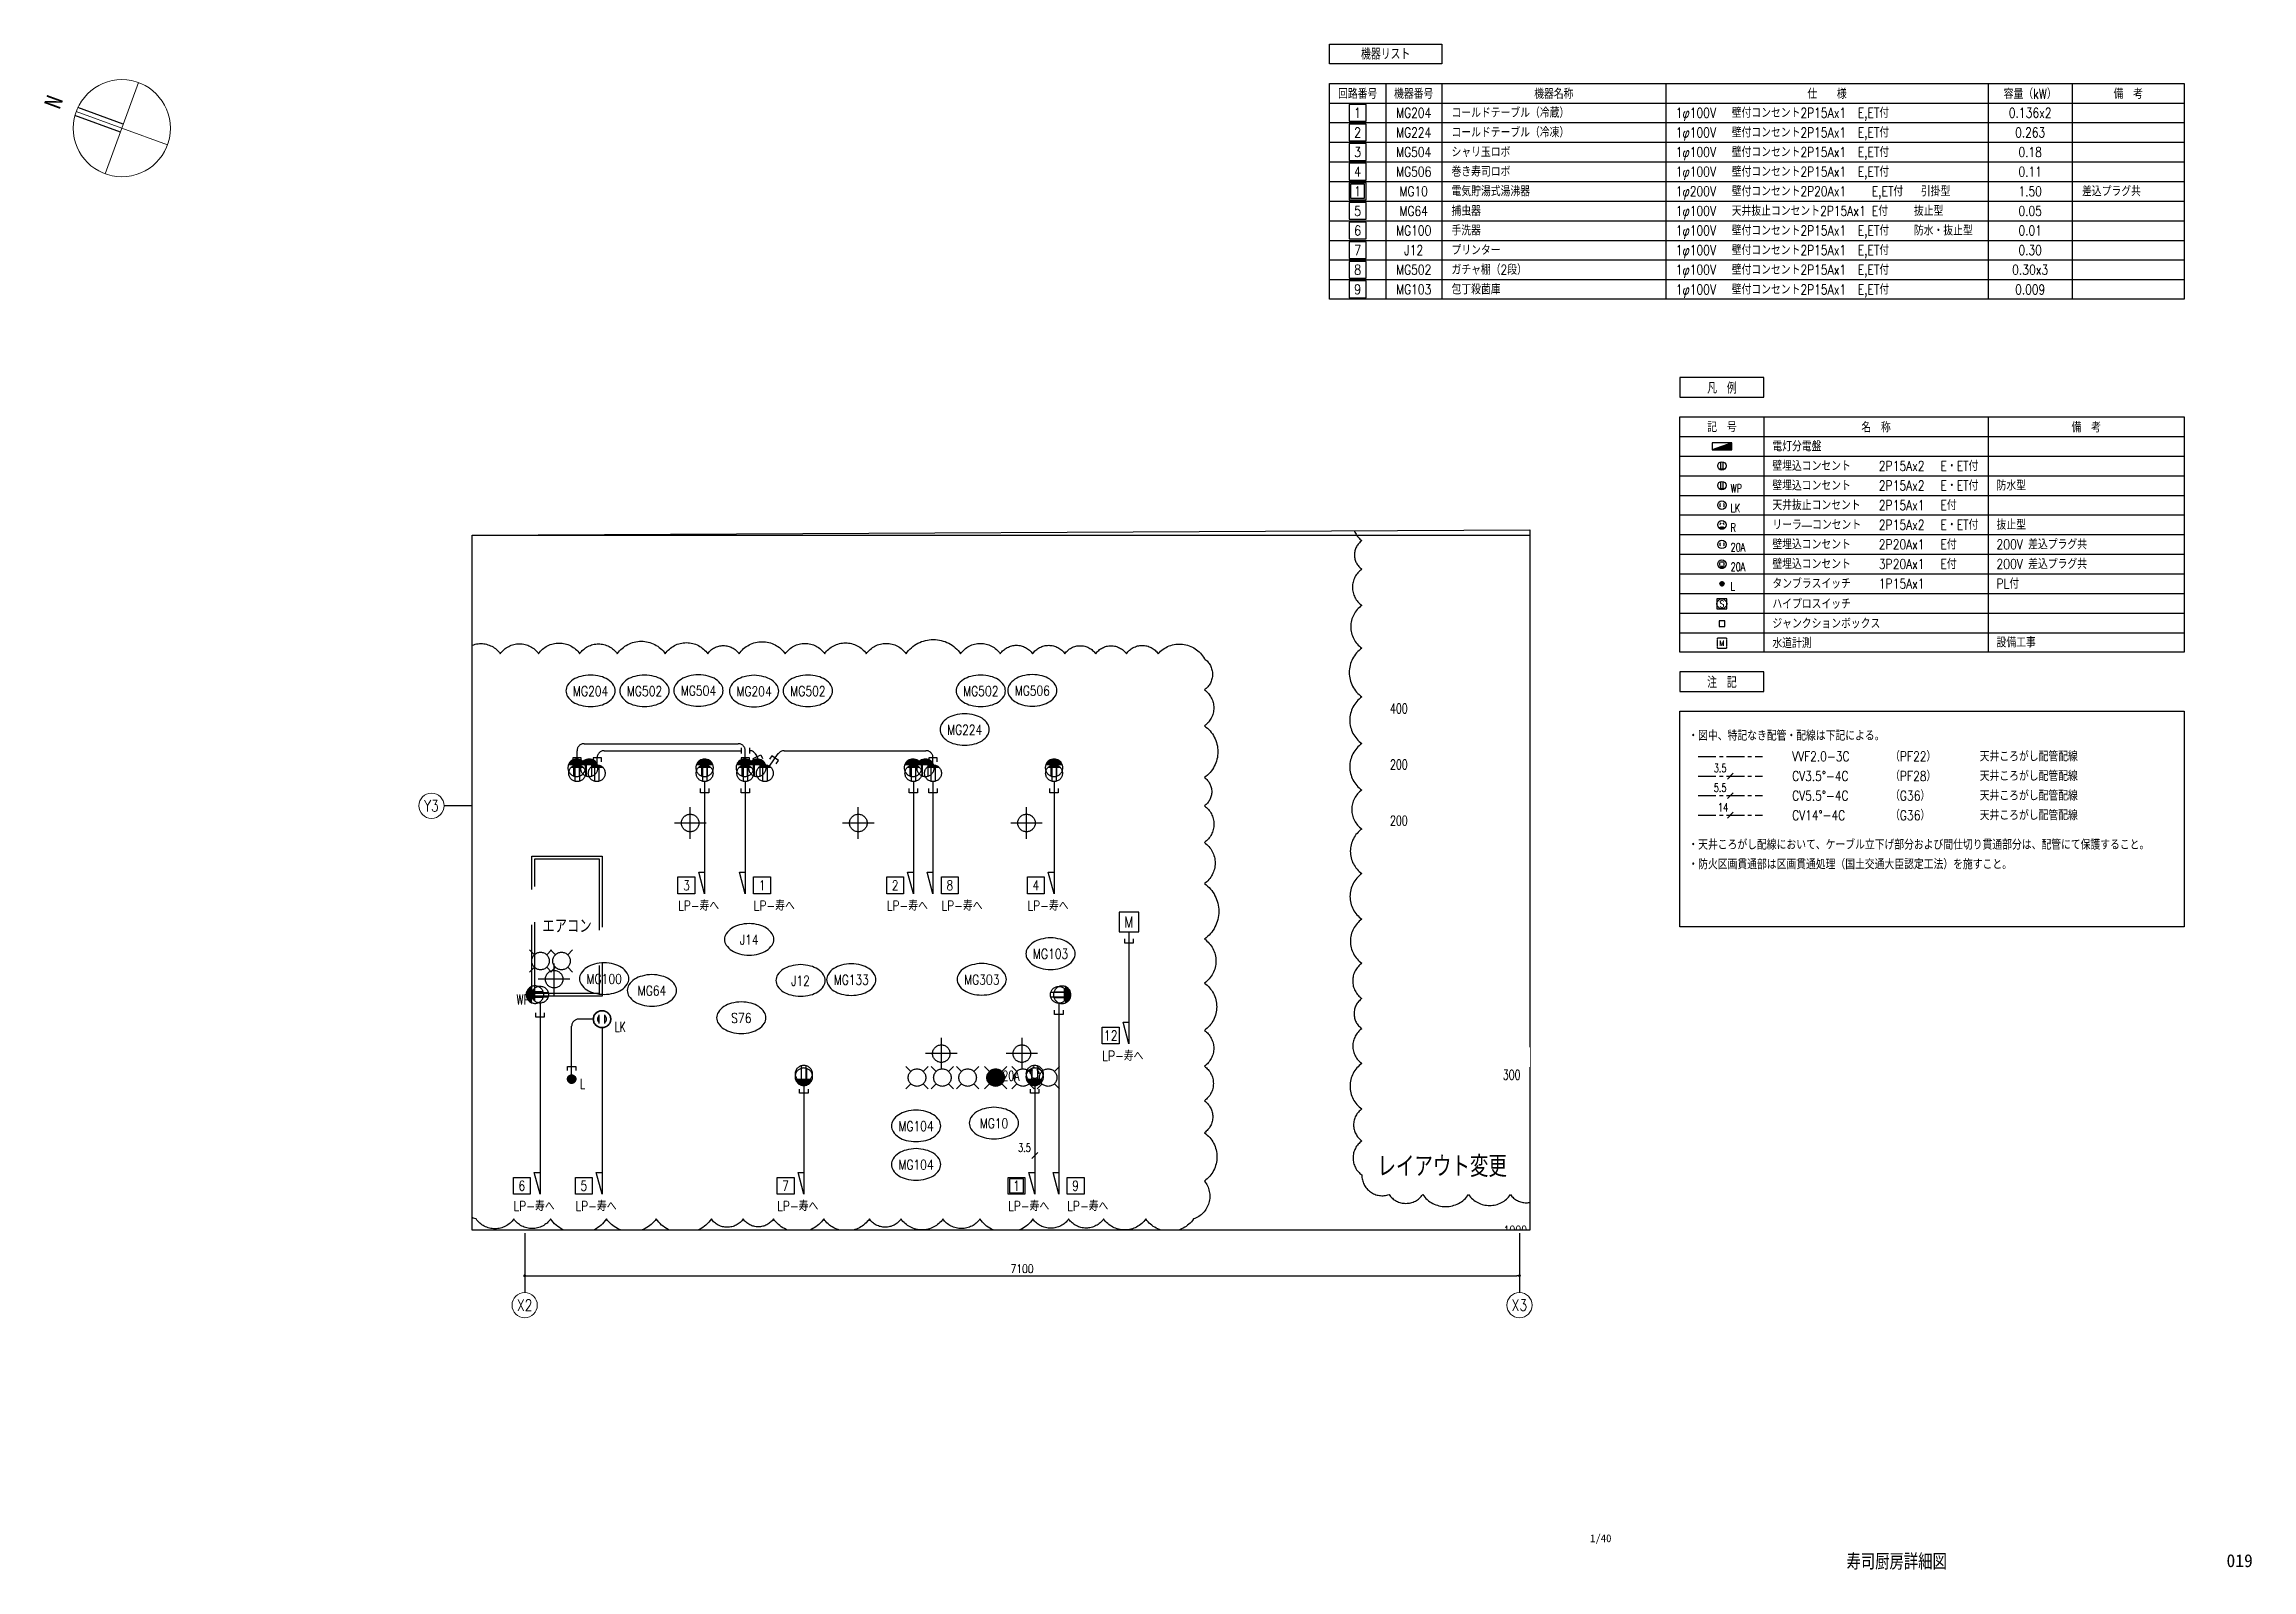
# Paper-space layout '寿司' of a CAD drawing. Header units: millimetres. Extents: x 37 to 825, y 15 to 559.
# The model-space entities are those that its viewports show. They can reach past a viewport. Long polylines and large blocks are cut down to what shows.
import ezdxf
from ezdxf.enums import TextEntityAlignment as Align

# ---------------------------------------------------------------- set-up
doc = ezdxf.new("R2010")
doc.units = ezdxf.units.MM
doc.header["$LTSCALE"] = 0.2
doc.set_wipeout_variables(frame=1)
doc.linetypes.add('CENTER', pattern=[50.8, 31.75, -6.35, 6.35, -6.35])
doc.linetypes.add('HIDDEN', pattern=[9.525, 6.35, -3.175])
doc.layers.get('Defpoints').update_dxf_attribs({"color": 5})
for name, color, linetype in [('1_シンボル', 2, 'Continuous'), ('1_シンボル_寿', 2, 'Continuous'), ('1_乗数', 3, 'Continuous'), ('1_回路番号', 4, 'Continuous'), ('1_回路番号_寿', 4, 'Continuous'), ('1_強調文字', 4, 'Continuous'), ('1_文字', 3, 'Continuous'), ('1_文字_寿', 3, 'Continuous'), ('1_機器番号_寿', 3, 'Continuous'), ('1_表', 7, 'Continuous'), ('1_配線_1_寿', 1, 'Continuous'), ('1_配線_4', 1, 'CENTER'), ('1_配線_4_寿', 1, 'CENTER'), ('A_什器', 9, 'HIDDEN'), ('A_寸法', 7, 'Continuous'), ('A_方位', 8, 'Continuous'), ('枠内記述', 3, 'Continuous')]:
    doc.layers.add(name, color=color, linetype=linetype)
doc.layers.add('1_容量', color=7, linetype='Continuous', plot=False)
doc.layers.add('1_追加変更', color=10, linetype='Continuous', plot=False)
doc.styles.add('dcStyle0', font='txt.shx', dxfattribs={"width": 0.8, "bigfont": 'bigfont'})
doc.styles.add('Dim', font='simplex.shx', dxfattribs={"width": 0.8, "bigfont": 'extfont2.shx'})
doc.styles.get("Standard").update_dxf_attribs({"font": 'simplex.shx', "width": 0.8, "bigfont": 'extfont2.shx'})
doc.styles.add('STYLE1', font='MS Gothic.ttf')
doc.styles.add('ゴシック', font='MS Gothic.ttf', dxfattribs={"height": 4})
doc.dimstyles.new('1-1(20)', dxfattribs={"dimtxt": 3, "dimasz": 1, "dimexe": 1, "dimexo": 1, "dimgap": 1, "dimtad": 1, "dimdec": 1, "dimlfac": 20, "dimrnd": 0.5, "dimdsep": 46, "dimtxsty": 'Dim', "dimblk": 'DOT', "dimcen": 2.5, "dimclrd": 256, "dimclre": 256, "dimclrt": 256, "dimadec": 0, "dimazin": 0, "dimtfac": 1, "dimtdec": 1, "dimtix": 1, "dimtmove": 2, "dimatfit": 3, "dimldrblk": 'OPEN30', "dimfxl": 1, "dimlwd": -1, "dimlwe": -1, "dimarcsym": 1})
pattern_1 = [(0, (-51500, -9750), (0, 3.175), [])]

# ---------------------------------------------------------------- blocks, each defined once
blk = doc.blocks.new('_Dot')
at = {"color": 0, "linetype": 'ByBlock', "lineweight": -2}
blk.add_line((-0.5, 0), (-1, 0), dxfattribs=at)
at = {"color": 0, "linetype": 'ByBlock', "const_width": 0.5}
blk.add_lwpolyline([(-0.25, 0, 1), (0.25, 0, 1)], format="xyb", close=True, dxfattribs=at)
blk = doc.blocks.new('_Open30')
at = {"color": 0, "linetype": 'ByBlock', "lineweight": -2}
for p, q in [((-1, 0.27), (0, 0)), ((0, 0), (-1, -0.27)), ((0, 0), (-1, 0))]:
    blk.add_line(p, q, dxfattribs=at)
blk = doc.blocks.new('C-ｼﾞｬﾝｸｼｮﾝﾎﾞｯｸｽ')
at = {"color": 0, "linetype": 'ByBlock'}
blk.add_lwpolyline([(-100, -100), (100, -100), (100, 100), (-100, 100)], close=True, dxfattribs=at)
blk = doc.blocks.new('O-ｺﾝｾﾝﾄW')
at = {"linetype": 'ByBlock'}
blk.add_hatch(color=0, dxfattribs=at).paths.add_polyline_path([(112, 50), (-112, 50, 0.447214)])
at = {"color": 0, "linetype": 'ByBlock'}
for p, q in [((-112, 50), (112, 50)), ((-40, 50), (-40, 295)), ((40, 50), (40, 295))]:
    blk.add_line(p, q, dxfattribs=at)
blk.add_circle((0, 150), 150, dxfattribs=at)
blk = doc.blocks.new('L-電灯分電盤')
at = {"linetype": 'ByBlock'}
h = blk.add_hatch(dxfattribs=at)
h.set_pattern_fill('LINE', color=0, style=0)
h.set_pattern_definition([(0, (-9550, -23375), (0, 3.175), [])])
h.paths.add_polyline_path([(350, 250), (-350, 0), (350, 0)])
at = {"color": 0, "linetype": 'ByBlock'}
for p, q in [((350, 250), (-350, 0)), ((350, 250), (-350, 250)), ((-350, 250), (-350, 0)), ((-350, 0), (350, 0)), ((350, 0), (350, 250))]:
    blk.add_line(p, q, dxfattribs=at)
blk = doc.blocks.new('O-ｺﾝｾﾝﾄ抜け止め')
at = {"color": 0, "linetype": 'ByBlock'}
blk.add_circle((0, 0), 150, dxfattribs=at)
for start, end in [(135, 225), (315, 45)]:
    blk.add_arc((0, 0), 80, start, end, dxfattribs=at)
blk = doc.blocks.new('L-SW')
at = {"linetype": 'ByBlock'}
h = blk.add_hatch(dxfattribs=at)
h.set_pattern_fill('LINE', color=0, style=0)
h.set_pattern_definition([(0, (-30500, -9025), (0, 3.175), [])])
edge = h.paths.add_edge_path()
edge.add_arc((0, 75), 75, 0, 360)
at = {"color": 0, "linetype": 'ByBlock'}
blk.add_circle((0, 75), 75, dxfattribs=at)
blk = doc.blocks.new('3P20A_E')
at = {"linetype": 'ByBlock'}
h = blk.add_hatch(dxfattribs=at)
h.set_pattern_fill('LINE', color=0, style=0)
h.set_pattern_definition(pattern_1)
h.paths.add_polyline_path([(112, 50), (-112, 50, 0.447214)])
at = {"color": 0, "linetype": 'ByBlock'}
for p, q in [((-112, 50), (112, 50)), ((-80, 100), (-80, 200)), ((-50, 230), (50, 230)), ((-50, 70), (50, 70)), ((80, 100), (80, 200))]:
    blk.add_line(p, q, dxfattribs=at)
blk.add_circle((0, 150), 150, dxfattribs=at)
blk = doc.blocks.new('O-ｺﾝｾﾝﾄ引掛け3PE付')
at = {"linetype": 'ByBlock'}
h = blk.add_hatch(dxfattribs=at)
h.set_pattern_fill('LINE', color=0, style=0)
h.set_pattern_definition(pattern_1)
h.paths.add_polyline_path([(112, 50), (-112, 50, 0.447214)])
at = {"color": 0, "linetype": 'ByBlock'}
blk.add_line((-112, 50), (112, 50), dxfattribs=at)
blk.add_circle((0, 150), 150, dxfattribs=at)
for start, end in [(120, 180), (225, 315), (0, 60)]:
    blk.add_arc((0, 150), 80, start, end, dxfattribs=at)
blk = doc.blocks.new('ハイプロスイッチ')
at = {"color": 0, "linetype": 'ByBlock'}
blk.add_lwpolyline([(-179, -172), (171, -172), (171, 178), (-179, 178)], close=True, dxfattribs=at)
blk.add_circle((-4, 3), 175, dxfattribs=at)
at = {"color": 0, "linetype": 'ByBlock', "width": 0.8}
blk.add_text('S', height=250, dxfattribs=at).set_placement((0, 0), align=Align.MIDDLE)
blk = doc.blocks.new('C-条数1')
at = {"color": 0, "linetype": 'ByBlock'}
blk.add_line((-106, -106), (106, 106), dxfattribs=at)
blk = doc.blocks.new('水道計測')
at = {"color": 0, "linetype": 'HIDDEN'}
blk.add_lwpolyline([(-175, -175), (175, -175), (175, 175), (-175, 175)], close=True, dxfattribs=at)
at = {"color": 0, "width": 0.8}
blk.add_text('M', height=200, dxfattribs=at).set_placement((0, 0), align=Align.MIDDLE)
blk = doc.blocks.new('INS-GJUIF')
at = {"color": 0}
blk.add_lwpolyline([(164, -40, 0.144506), (176, 0, 0.144506), (164, 40, 0.107176), (124, 80, 0.077741), (70, 103, 0.064924), (0, 113, 0.064924), (-70, 103, 0.077741), (-124, 80, 0.107176), (-164, 40, 0.144506), (-176, 0, 0.144506), (-164, -40, 0.107176), (-124, -80, 0.077741), (-70, -103, 0.064924), (0, -112, 0.064924), (70, -103, 0.077741), (124, -80, 0.107176), (164, -40)], format="xyb", dxfattribs=at)
blk = doc.blocks.new('INS-GGWP8')
at = {"color": 0}
for p, q in [((-44, 44), (-80, 80)), ((-62, 4), (4, -62)), ((-61, 12), (12, -61)), ((-60, 19), (19, -60)), ((-57, 25), (25, -57)), ((-54, 31), (31, -54)), ((-51, 36), (36, -51)), ((-47, 41), (41, -47)), ((-43, 46), (46, -43)), ((-38, 50), (50, -38)), ((-33, 53), (53, -33)), ((-27, 56), (56, -27)), ((-20, 59), (59, -20)), ((-14, 61), (61, -14)), ((-6, 62), (62, -6)), ((3, 62), (62, 3)), ((13, 61), (61, 13)), ((26, 57), (57, 26)), ((80, 80), (44, 44)), ((-44, -44), (-80, -80)), ((-62, -5), (-5, -62)), ((-60, -16), (-16, -60)), ((-54, -31), (-31, -54)), ((80, -80), (44, -44))]:
    blk.add_line(p, q, dxfattribs=at)
blk.add_circle((0, 0), 62.5, dxfattribs=at)
blk = doc.blocks.new('INS-GT3CK')
at = {"color": 0}
for points in [[(250, -500), (-250, -500), (-250, 500), (250, 500)], [(230, -480), (-230, -480), (-230, 480), (230, 480)]]:
    blk.add_lwpolyline(points, close=True, dxfattribs=at)
at = {"color": 0, "width": 0.8}
blk.add_text('エアコン', height=100, dxfattribs=at).set_placement((0, 0), align=Align.MIDDLE)
blk = doc.blocks.new('INS-G3ZWW')
at = {"color": 0}
for p, q in [((-59, 20), (24, 20)), ((24, 58), (24, -58)), ((24, 51), (28, 56)), ((24, 42), (34, 53)), ((24, 33), (39, 49)), ((24, 24), (44, 45)), ((24, 16), (48, 40)), ((24, 7), (52, 35)), ((24, -2), (55, 30)), ((24, -11), (58, 24)), ((24, -20), (60, 17)), ((24, -29), (62, 10)), ((24, -37), (62, 2)), ((-59, -20), (24, -20)), ((24, -46), (62, -8)), ((24, -55), (60, -19)), ((37, -50), (50, -37))]:
    blk.add_line(p, q, dxfattribs=at)
for start, end in [(67.9139, 292.0861), (292.0861, 67.9139)]:
    blk.add_arc((0, 0), 62.5, start, end, dxfattribs=at)
blk = doc.blocks.new('INS-G5KKT')
at = {"color": 0}
for p, q in [((-20, -30), (-20, 30)), ((20, -30), (20, 30))]:
    blk.add_line(p, q, dxfattribs=at)
blk.add_circle((0, 0), 62.5, dxfattribs=at)
blk = doc.blocks.new('INS-G91YF')
at = {"color": 0}
for p, q in [((-58, 24), (58, 24)), ((-51, 24), (-56, 28)), ((-42, 24), (-53, 34)), ((-33, 24), (-49, 39)), ((-24, 24), (-45, 44)), ((-16, 24), (-40, 48)), ((-7, 24), (-35, 52)), ((2, 24), (-30, 55)), ((11, 24), (-24, 58)), ((-20, -59), (-20, 24)), ((20, 24), (-17, 60)), ((29, 24), (-10, 62)), ((37, 24), (-2, 62)), ((46, 24), (8, 62)), ((55, 24), (19, 60)), ((20, -59), (20, 24)), ((50, 37), (37, 50))]:
    blk.add_line(p, q, dxfattribs=at)
for start, end in [(157.9139, 22.0861), (22.0861, 157.9139)]:
    blk.add_arc((0, 0), 62.5, start, end, dxfattribs=at)

msp = doc.modelspace()

# ---------------------------------------------------------------- linework, layer by layer
at = {"layer": '1_文字'}
msp.add_line((27791, 28106), (28141, 28106), dxfattribs=at)
at = {"layer": '1_配線_1_寿'}
for p, q in [((22159, 29238), (22159, 29198)), ((22219, 29238), (22219, 29198))]:
    msp.add_line(p, q, dxfattribs=at)
for points in [[(21019, 29138), (21019, 29168), (20959, 29168), (20959, 29138)], [(21163, 29138), (21163, 29168), (21103, 29168), (21103, 29138)], [(22219, 29138), (22219, 29168), (22159, 29168), (22159, 29138)], [(22259, 29135), (22246, 29162), (22300, 29188), (22313, 29161)], [(22410, 29123), (22427, 29147), (22378, 29181), (22361, 29157)], [(23559, 29138), (23559, 29168), (23499, 29168), (23499, 29138)], [(21929, 28947), (21929, 28917), (21869, 28917), (21869, 28947)], [(22219, 28947), (22219, 28917), (22159, 28917), (22159, 28947)], [(23419, 28947), (23419, 28917), (23359, 28917), (23359, 28947)], [(23559, 28947), (23559, 28917), (23499, 28917), (23499, 28947)], [(24423, 28947), (24423, 28917), (24363, 28917), (24363, 28947)], [(21899, 28197), (21858, 28352), (21899, 28352)], [(22189, 28197), (22147, 28352), (22189, 28352)], [(23389, 28197), (23347, 28352), (23389, 28352)], [(23529, 28197), (23487, 28352), (23529, 28352)], [(24393, 28197), (24351, 28352), (24393, 28352)], [(24957, 27875), (24957, 27845), (24897, 27845), (24897, 27875)], [(20755, 27347), (20755, 27317), (20695, 27317), (20695, 27347)], [(24457, 27366), (24457, 27336), (24397, 27336), (24397, 27366)], [(24927, 27125), (24886, 27280), (24927, 27280)], [(20920, 26935), (20920, 26965), (20980, 26965), (20980, 26935)], [(22637, 26803), (22637, 26773), (22577, 26773), (22577, 26803)], [(24285, 26803), (24285, 26773), (24225, 26773), (24225, 26803)], [(20725, 26053), (20683, 26207), (20725, 26207)], [(21167, 26053), (21125, 26207), (21167, 26207)], [(22607, 26053), (22566, 26207), (22607, 26207)], [(24255, 26053), (24214, 26207), (24255, 26207)], [(24427, 26053), (24386, 26207), (24427, 26207)]]:
    msp.add_lwpolyline(points, dxfattribs=at)
at = {"layer": '1_配線_4_寿'}
for p, q in [((20989, 29117), (20989, 29218)), ((21039, 29268), (22139, 29268)), ((21132, 29118), (21132, 29168)), ((21182, 29218), (22159, 29218)), ((22189, 29117), (22189, 29218)), ((22219, 29218), (22221, 29218)), ((22303, 29112), (22266, 29190)), ((22363, 29107), (22425, 29197)), ((22466, 29218), (23479, 29218)), ((23529, 29117), (23529, 29168)), ((21899, 28997), (21899, 28197)), ((22189, 28997), (22189, 28197)), ((23389, 28997), (23389, 28197)), ((23529, 28997), (23529, 28197)), ((24393, 28997), (24393, 28197)), ((24927, 27925), (24927, 27125)), ((20725, 27417), (20725, 26053)), ((21107, 27302), (21000, 27302)), ((24427, 27416), (24427, 26053)), ((20950, 26905), (20950, 27252)), ((21167, 27239), (21167, 26053)), ((22607, 26853), (22607, 26053)), ((24255, 26853), (24255, 26053))]:
    msp.add_line(p, q, dxfattribs=at)
for centre, start, end in [((21039, 29218), 90, 180), ((21182, 29168), 90, 180), ((22139, 29218), 0, 90), ((22221, 29168), 25.3572, 90), ((22466, 29168), 90, 145.3572), ((23479, 29168), 0, 90), ((21000, 27252), 90, 180)]:
    msp.add_arc(centre, 50, start, end, dxfattribs=at)
at = {"layer": 'A_什器'}
for p, q in [((21684, 28702), (21909, 28702)), ((21796, 28590), (21796, 28815)), ((22884, 28702), (23109, 28702)), ((22996, 28590), (22996, 28815)), ((24084, 28702), (24309, 28702)), ((24196, 28590), (24196, 28815)), ((20648, 27796), (20684, 27761)), ((20807, 27796), (20772, 27761)), ((20798, 27796), (20834, 27761)), ((20957, 27796), (20922, 27761)), ((20684, 27673), (20648, 27637)), ((20937, 27587), (20712, 27587)), ((20772, 27673), (20807, 27637)), ((20834, 27673), (20798, 27637)), ((20825, 27474), (20825, 27699)), ((20922, 27673), (20957, 27637)), ((23588, 27169), (23588, 26944)), ((24163, 27169), (24163, 26944)), ((23371, 26929), (23336, 26965)), ((23495, 26965), (23459, 26929)), ((23701, 27056), (23476, 27056)), ((23552, 26929), (23516, 26965)), ((23675, 26965), (23640, 26929)), ((23732, 26929), (23697, 26965)), ((23856, 26965), (23821, 26929)), ((24276, 27056), (24051, 27056)), ((24127, 26929), (24091, 26965)), ((24250, 26965), (24215, 26929)), ((24307, 26929), (24272, 26965)), ((24431, 26965), (24396, 26929)), ((23371, 26841), (23336, 26805)), ((23495, 26805), (23459, 26841)), ((23552, 26841), (23516, 26805)), ((23675, 26805), (23640, 26841)), ((23732, 26841), (23697, 26805)), ((23856, 26805), (23821, 26841)), ((24127, 26841), (24091, 26805)), ((24250, 26805), (24215, 26841)), ((24307, 26841), (24272, 26805)), ((24431, 26805), (24396, 26841))]:
    msp.add_line(p, q, dxfattribs=at)
for centre in [(21796, 28702), (22996, 28702), (24196, 28702), (20728, 27717), (20878, 27717), (20825, 27587), (23588, 27056), (24163, 27056), (23415, 26885), (23596, 26885), (23776, 26885), (24171, 26885), (24351, 26885)]:
    msp.add_circle(centre, 62.5, dxfattribs=at)

# ---------------------------------------------------------------- block references
at = {"layer": '1_シンボル_寿', "linetype": 'Continuous', "lineweight": 0, "xscale": 0.4, "yscale": 0.4, "zscale": 0.4}
for p, rotation in [((20989, 29117), 180), ((21129, 29117), 180), ((21899, 29117), 180), ((22189, 29117), 180), ((22329, 29117), 180), ((23389, 29117), 180), ((23529, 29117), 180), ((24393, 29117), 180), ((20665, 27477), 270), ((24487, 27476), 90)]:
    msp.add_blockref('O-ｺﾝｾﾝﾄW', p, dxfattribs=dict(at, rotation=rotation))
at = {"layer": '1_シンボル_寿', "color": 7, "xscale": 0.4, "yscale": 0.4, "zscale": 0.4}
msp.add_blockref('水道計測', (24927, 27995), dxfattribs=at)
at = {"layer": '1_シンボル_寿', "xscale": 0.4, "yscale": 0.4, "zscale": 0.4}
for name, p in [('O-ｺﾝｾﾝﾄ抜け止め', (21167, 27302)), ('L-SW', (20950, 26845))]:
    msp.add_blockref(name, p, dxfattribs=at)
at = {"layer": '1_シンボル_寿', "linetype": 'Continuous', "lineweight": 0, "xscale": 0.4, "yscale": 0.4, "zscale": 0.4}
msp.add_blockref('O-ｺﾝｾﾝﾄW', (22607, 26853), dxfattribs=at)
at = {"layer": '1_シンボル_寿', "lineweight": -2, "xscale": 0.4, "yscale": 0.4, "zscale": 0.4}
msp.add_blockref('O-ｺﾝｾﾝﾄ引掛け3PE付', (24255, 26853), dxfattribs=at)
at = {"layer": '1_文字_寿', "linetype": 'Continuous', "lineweight": 0, "xscale": 0.2, "yscale": 0.2, "zscale": 0.2}
msp.add_blockref('C-条数1', (24255, 26329), dxfattribs=at)
at = {"layer": '1_機器番号_寿'}
for p in [(21085, 29645), (21470, 29645), (21855, 29647), (22252, 29643), (22636, 29645), (23870, 29645), (24238, 29648), (23755, 29369), (22217, 27871), (24368, 27769), (21182, 27591), (21523, 27507), (22584, 27578), (22946, 27584), (23877, 27586), (22161, 27312), (23408, 26540), (23964, 26560), (23408, 26265)]:
    msp.add_blockref('INS-GJUIF', p, dxfattribs=at)
at = {"layer": 'A_什器'}
for name, p in [('INS-GT3CK', (20917, 27966)), ('INS-GGWP8', (23976, 26885))]:
    msp.add_blockref(name, p, dxfattribs=at)
at = {"layer": 'Defpoints'}
for name, p in [('INS-G91YF', (20986, 29096)), ('INS-G91YF', (21075, 29096)), ('INS-G91YF', (21899, 29096)), ('INS-G91YF', (22186, 29096)), ('INS-G91YF', (22275, 29096)), ('INS-G91YF', (23386, 29096)), ('INS-G91YF', (23475, 29096)), ('INS-G91YF', (24393, 29096)), ('INS-G3ZWW', (24451, 27476)), ('INS-G5KKT', (21167, 27302))]:
    msp.add_blockref(name, p, dxfattribs=at)
for p, rotation in [((20688, 27477), 90), ((22607, 26891), 180), ((24255, 26891), 180)]:
    msp.add_blockref('INS-G91YF', p, dxfattribs=dict(at, rotation=rotation))

# ---------------------------------------------------------------- texts
at = {"layer": '1_容量', "width": 0.7}
msp.add_text('1000', height=70, dxfattribs=at).set_placement((27601, 25758))
at = {"layer": '1_文字_寿', "linetype": 'ByBlock', "width": 0.7}
for s, p in [('WP', (20556, 27407)), ('LK', (21257, 27212)), ('L', (21010, 26805))]:
    msp.add_text(s, height=70, dxfattribs=at).set_placement(p)
msp.add_text('20A', height=70, rotation=360, dxfattribs=at).set_placement((24024, 26863))
at = {"layer": '1_文字_寿', "linetype": 'Continuous', "lineweight": 0, "width": 0.7}
msp.add_text('3.5', height=60, dxfattribs=at).set_placement((24137, 26355))
at = {"layer": '1_機器番号_寿', "width": 0.8}
for s, p in [('MG204', (21085, 29608)), ('MG502', (21470, 29608)), ('MG504', (21855, 29611)), ('MG204', (22252, 29606)), ('MG502', (22636, 29608)), ('MG502', (23870, 29608)), ('MG506', (24238, 29611)), ('MG224', (23755, 29332)), ('J14', (22217, 27834)), ('MG103', (24368, 27733)), ('MG100', (21182, 27554)), ('J12', (22584, 27541)), ('MG133', (22946, 27548)), ('MG303', (23877, 27549)), ('MG64', (21523, 27471)), ('S76', (22161, 27275)), ('MG104', (23408, 26503)), ('MG10', (23964, 26523)), ('MG104', (23408, 26228))]:
    msp.add_text(s, height=70, dxfattribs=at).set_placement(p, align=Align.CENTER)
at = {"layer": '1_追加変更', "width": 0.8}
msp.add_text('レイアウト変更', height=150, dxfattribs=at).set_placement((26701, 26176))

# ---------------------------------------------------------------- wipeouts: each hides what was drawn before it
for points in [[(26779, 28915), (26919, 28915), (26919, 29055), (26779, 29055)], [(26779, 28515), (26919, 28515), (26919, 28655), (26779, 28655)]]:
    msp.add_wipeout(points)

# ---------------------------------------------------------------- next in the draw order: linework, layer by layer
at = {"layer": 'Defpoints'}
msp.add_lwpolyline([(20239, 30755), (27790, 30755), (27790, 25795), (20239, 25795)], close=True, dxfattribs=at)

# ---------------------------------------------------------------- next in the draw order: texts
at = {"layer": '1_容量', "width": 0.7}
for p in [(26791, 29084), (26791, 28684)]:
    msp.add_text('200', height=70, dxfattribs=at).set_placement(p)

# ---------------------------------------------------------------- next in the draw order: wipeouts: each hides what was drawn before it
for points in [[(21699, 28187), (21839, 28187), (21839, 28327), (21699, 28327)], [(22239, 28187), (22379, 28187), (22379, 28327), (22239, 28327)], [(23189, 28187), (23329, 28187), (23329, 28327), (23189, 28327)], [(23579, 28187), (23719, 28187), (23719, 28327), (23579, 28327)], [(24193, 28187), (24333, 28187), (24333, 28327), (24193, 28327)], [(27786, 26960), (27926, 26960), (27926, 27100), (27786, 27100)], [(20525, 26043), (20665, 26043), (20665, 26183), (20525, 26183)], [(20967, 26043), (21107, 26043), (21107, 26183), (20967, 26183)], [(22407, 26043), (22547, 26043), (22547, 26183), (22407, 26183)], [(24055, 26043), (24195, 26043), (24195, 26183), (24055, 26183)], [(24477, 26043), (24617, 26043), (24617, 26183), (24477, 26183)]]:
    msp.add_wipeout(points)

# ---------------------------------------------------------------- next in the draw order: linework, layer by layer
at = {"layer": '1_回路番号_寿'}
for points in [[(21829, 28197), (21709, 28197), (21709, 28317), (21829, 28317)], [(22369, 28197), (22249, 28197), (22249, 28317), (22369, 28317)], [(23319, 28197), (23199, 28197), (23199, 28317), (23319, 28317)], [(23709, 28197), (23589, 28197), (23589, 28317), (23709, 28317)], [(24323, 28197), (24203, 28197), (24203, 28317), (24323, 28317)], [(20655, 26053), (20535, 26053), (20535, 26173), (20655, 26173)], [(21097, 26053), (20977, 26053), (20977, 26173), (21097, 26173)], [(22537, 26053), (22417, 26053), (22417, 26173), (22537, 26173)], [(24185, 26053), (24065, 26053), (24065, 26173), (24185, 26173)], [(24075, 26063), (24175, 26063), (24175, 26163), (24075, 26163)], [(24607, 26053), (24487, 26053), (24487, 26173), (24607, 26173)]]:
    msp.add_lwpolyline(points, close=True, dxfattribs=at)
at = {"layer": '1_追加変更'}
msp.add_lwpolyline([(20164, 29910, -0.520567), (20441, 29910, -0.520567), (20714, 29910, -0.520567), (21007, 29910, -0.520567), (21276, 29910, -0.520567), (21618, 29910, -0.520567), (21921, 29910, -0.520567), (22145, 29910, -0.520567), (22474, 29910, -0.520567), (22756, 29910, -0.520567), (23053, 29910, -0.520567), (23337, 29910, -0.520567), (23726, 29910, -0.520567), (24009, 29910, -0.520567), (24240, 29910, -0.520567), (24470, 29910, -0.520567), (24690, 29910, -0.520567), (24909, 29910, -0.520567), (25136, 29910, -0.520567), (25466, 29874, -0.520567), (25466, 29652, -0.520567), (25466, 29395, -0.520567), (25466, 29026, -0.520567), (25466, 28824, -0.520567), (25466, 28563, -0.520567), (25466, 28269, -0.520567), (25466, 27874, -0.520567), (25466, 27559, -0.520567), (25466, 27222, -0.520567), (25466, 26966, -0.520567), (25466, 26720, -0.520567), (25466, 26491, -0.520567), (25466, 26147, -0.520567), (25389, 25876, -0.520567), (25048, 25876, -0.520567), (24746, 25876, -0.520567), (24497, 25876, -0.520567), (24242, 25876, -0.520567), (23864, 25876, -0.520567), (23600, 25876, -0.520567), (23301, 25876, -0.520567), (23075, 25876, -0.520567), (22749, 25876, -0.520567), (22390, 25876, -0.520567), (22174, 25876, -0.520567), (21947, 25876, -0.520567), (21553, 25876, -0.520567), (21199, 25876, -0.520567), (20800, 25876, -0.520567), (20537, 25876, -0.520567), (20268, 25876, -0.520567), (20164, 26143, -0.520567)], format="xyb", dxfattribs=at)

# ---------------------------------------------------------------- next in the draw order: texts
at = {"layer": '1_回路番号_寿', "width": 0.8}
for s, p in [('3', (21769, 28257)), ('1', (22309, 28257)), ('2', (23259, 28257)), ('8', (23649, 28257)), ('4', (24263, 28257)), ('6', (20595, 26113)), ('5', (21037, 26113)), ('7', (22477, 26113)), ('1', (24125, 26113)), ('9', (24547, 26113))]:
    msp.add_text(s, height=70, dxfattribs=at).set_placement(p, align=Align.MIDDLE)
at = {"layer": '1_容量', "width": 0.7}
msp.add_text('300', height=70, dxfattribs=at).set_placement((27796, 26870))
at = {"layer": '1_文字_寿', "width": 0.8}
for p in [(21709, 28077), (22249, 28077), (23199, 28077), (23589, 28077), (24203, 28077), (20535, 25933), (20977, 25933), (22417, 25933), (24065, 25933), (24487, 25933)]:
    msp.add_text('LP-寿へ', height=70, dxfattribs=at).set_placement(p)

# ---------------------------------------------------------------- next in the draw order: wipeouts: each hides what was drawn before it
for points in [[(24727, 27115), (24867, 27115), (24867, 27255), (24727, 27255)], [(27586, 26960), (27726, 26960), (27726, 27100), (27586, 27100)]]:
    msp.add_wipeout(points)

# ---------------------------------------------------------------- next in the draw order: linework, layer by layer
at = {"layer": '1_回路番号_寿'}
msp.add_lwpolyline([(24857, 27125), (24737, 27125), (24737, 27245), (24857, 27245)], close=True, dxfattribs=at)
at = {"layer": '1_追加変更'}
msp.add_lwpolyline([(26590, 30958, 0.520567), (26590, 30717, 0.520567), (26590, 30513, 0.520567), (26590, 30255, 0.520567), (26590, 29950, 0.520567), (26590, 29602, 0.520567), (26590, 29269, 0.520567), (26590, 28937, 0.520567), (26590, 28659, 0.520567), (26590, 28341, 0.520567), (26590, 28015, 0.520567), (26590, 27701, 0.520567), (26590, 27449, 0.520567), (26590, 27234, 0.520567), (26590, 26986, 0.520567), (26590, 26661, 0.520567), (26590, 26433, 0.520567), (26590, 26190, 0.520567), (26784, 26050, 0.520567), (27024, 26050, 0.520567), (27352, 26050, 0.520567), (27651, 26050, 0.520567), (27876, 26050, 0.520567)], format="xyb", dxfattribs=at)

# ---------------------------------------------------------------- next in the draw order: texts
at = {"layer": '1_回路番号_寿', "width": 0.8}
msp.add_text('12', height=70, dxfattribs=at).set_placement((24797, 27185), align=Align.MIDDLE)
at = {"layer": '1_容量', "width": 0.7}
msp.add_text('300', height=70, dxfattribs=at).set_placement((27596, 26870))
at = {"layer": '1_文字_寿', "width": 0.8}
msp.add_text('LP-寿へ', height=70, dxfattribs=at).set_placement((24737, 27005))

# ---------------------------------------------------------------- next in the draw order: wipeouts: each hides what was drawn before it
msp.add_wipeout([(26779, 29315), (26919, 29315), (26919, 29455), (26779, 29455)])

# ---------------------------------------------------------------- next in the draw order: texts
at = {"layer": '1_容量', "width": 0.7}
msp.add_text('400', height=70, dxfattribs=at).set_placement((26791, 29484))

psp = doc.layouts.new('寿司')

# ---------------------------------------------------------------- linework, layer by layer
at = {"layer": '1_回路番号'}
for points in [[(503, 531.5), (509, 531.5), (509, 537.5), (503, 537.5)], [(503, 524.5), (509, 524.5), (509, 530.5), (503, 530.5)], [(503, 517.5), (509, 517.5), (509, 523.5), (503, 523.5)], [(503, 510.5), (509, 510.5), (509, 516.5), (503, 516.5)], [(503, 503.5), (509, 503.5), (509, 509.5), (503, 509.5)], [(503.5, 504), (508.5, 504), (508.5, 509), (503.5, 509)], [(503, 496.5), (509, 496.5), (509, 502.5), (503, 502.5)], [(503, 489.5), (509, 489.5), (509, 495.5), (503, 495.5)], [(503, 482.5), (509, 482.5), (509, 488.5), (503, 488.5)], [(503, 475.5), (509, 475.5), (509, 481.5), (503, 481.5)], [(503, 468.5), (509, 468.5), (509, 474.5), (503, 474.5)]]:
    psp.add_lwpolyline(points, close=True, dxfattribs=at)
at = {"layer": '1_強調文字', "color": 2}
for points in [[(621, 433), (651, 433), (651, 440), (621, 440)], [(621, 328), (651, 328), (651, 335), (621, 335)]]:
    psp.add_lwpolyline(points, close=True, dxfattribs=at)
at = {"layer": '1_表', "color": 3}
for p, q in [((516, 545), (516, 468)), ((536, 545), (536, 468)), ((616, 545), (616, 468)), ((731, 545), (731, 468)), ((761, 545), (761, 468)), ((651, 426), (651, 342)), ((731, 426), (731, 342))]:
    psp.add_line(p, q, dxfattribs=at)
at = {"layer": '1_表'}
for p, q in [((496, 538), (801, 538)), ((496, 531), (801, 531)), ((496, 524), (801, 524)), ((496, 517), (801, 517)), ((496, 510), (801, 510)), ((496, 503), (801, 503)), ((496, 496), (801, 496)), ((496, 489), (801, 489)), ((496, 482), (801, 482)), ((496, 475), (801, 475)), ((621, 419), (801, 419)), ((621, 412), (801, 412)), ((621, 405), (801, 405)), ((621, 398), (801, 398)), ((621, 391), (801, 391)), ((621, 384), (801, 384)), ((621, 377), (801, 377)), ((621, 370), (801, 370)), ((621, 363), (801, 363)), ((621, 356), (801, 356)), ((621, 349), (801, 349))]:
    psp.add_line(p, q, dxfattribs=at)
at = {"layer": '1_表', "color": 2}
for points in [[(496, 559), (536, 559), (536, 552), (496, 552)], [(801, 545), (801, 468), (496, 468), (496, 545)], [(621, 363), (621, 426), (801, 426), (801, 342), (621, 342)], [(801, 244), (621, 244), (621, 321), (801, 321)]]:
    psp.add_lwpolyline(points, close=True, dxfattribs=at)
at = {"layer": '1_配線_4'}
for p, q in [((627.5, 304.85), (650.5, 304.85)), ((627.5, 297.85), (650.5, 297.85)), ((627.5, 290.85), (650.5, 290.85)), ((627.5, 283.85), (650.5, 283.85))]:
    psp.add_line(p, q, dxfattribs=at)
at = {"layer": 'A_寸法'}
for p, q in [((189.9844, 287.25), (179.9844, 287.25)), ((208.75, 118.5422), (208.75, 113.5422)), ((563.75, 118.5422), (563.75, 113.5422))]:
    psp.add_line(p, q, dxfattribs=at)
at = {"layer": 'A_寸法', "lineweight": 13}
for centre in [(175.4844, 287.25), (208.75, 109.0422), (563.75, 109.0422)]:
    psp.add_circle(centre, 4.5, dxfattribs=at)
at = {"layer": 'A_方位', "lineweight": 13}
for p, q in [((59.0356, 512.7438), (70.9767, 545.269)), ((81.269, 523.0361), (48.7438, 534.9773))]:
    psp.add_line(p, q, dxfattribs=at)
at = {"layer": 'A_方位', "lineweight": 25}
for p, q in [((65.5232, 530.4148), (49.2608, 536.3854)), ((64.4892, 527.5986), (48.2268, 533.5692))]:
    psp.add_line(p, q, dxfattribs=at)
at = {"layer": 'A_方位', "lineweight": 13}
psp.add_circle((65, 529), 17.3305, dxfattribs=at)
at = {"layer": 'Defpoints'}
psp.add_lwpolyline([(189.9844, 383.7726), (567.5, 385.75), (567.5, 135.75), (189.9844, 135.75)], close=True, dxfattribs=at)

# ---------------------------------------------------------------- block references
at = {"layer": '1_シンボル', "linetype": 'ByBlock', "xscale": 0.01, "yscale": 0.01, "zscale": 0.01}
psp.add_blockref('L-電灯分電盤', (636, 414.25), dxfattribs=at)
at = {"layer": '1_シンボル', "linetype": 'Continuous', "xscale": 0.01, "yscale": 0.01, "zscale": 0.01}
for name, p in [('O-ｺﾝｾﾝﾄW', (636, 407)), ('O-ｺﾝｾﾝﾄW', (636, 400)), ('C-ｼﾞｬﾝｸｼｮﾝﾎﾞｯｸｽ', (636, 352.2607))]:
    psp.add_blockref(name, p, dxfattribs=at)
at = {"layer": '1_シンボル', "xscale": 0.01, "yscale": 0.01, "zscale": 0.01}
for name, p in [('O-ｺﾝｾﾝﾄ抜け止め', (636, 394.5)), ('O-ｺﾝｾﾝﾄ抜け止め', (636, 380.5)), ('3P20A_E', (636, 372)), ('L-SW', (636, 365.75)), ('ハイプロスイッチ', (636, 359.2607))]:
    psp.add_blockref(name, p, dxfattribs=at)
at = {"layer": '1_シンボル', "lineweight": -2, "xscale": 0.01, "yscale": 0.01, "zscale": 0.01}
psp.add_blockref('O-ｺﾝｾﾝﾄ引掛け3PE付', (636, 386), dxfattribs=at)
at = {"layer": '1_シンボル', "color": 7, "xscale": 0.01, "yscale": 0.01, "zscale": 0.01}
psp.add_blockref('水道計測', (636, 345.2607), dxfattribs=at)
at = {"layer": '1_乗数', "linetype": 'Continuous', "lineweight": 0, "xscale": 0.01, "yscale": 0.01, "zscale": 0.01}
for p in [(639, 297.85), (639, 290.85), (639, 283.85)]:
    psp.add_blockref('C-条数1', p, dxfattribs=at)

# ---------------------------------------------------------------- texts
at = {"layer": '1_乗数', "linetype": 'Continuous', "lineweight": 0, "width": 0.7}
for s, p in [('3.5', (633.1265, 299.1833)), ('5.5', (633.1265, 292.1833)), ('14', (634.6265, 285.1833))]:
    psp.add_text(s, height=3, dxfattribs=at).set_placement(p)
at = {"layer": '1_回路番号', "width": 0.8}
for s, p in [('1', (506, 534.5)), ('2', (506, 527.5)), ('3', (506, 520.5)), ('4', (506, 513.5)), ('1', (506, 506.5)), ('5', (506, 499.5)), ('6', (506, 492.5)), ('7', (506, 485.5)), ('8', (506, 478.5)), ('9', (506, 471.5))]:
    psp.add_text(s, height=3.5, dxfattribs=at).set_placement(p, align=Align.MIDDLE)
at = {"layer": '1_強調文字', "width": 0.8}
for s, p in [('凡\u3000例', (636, 436.5)), ('注\u3000記', (636, 331.5))]:
    psp.add_text(s, height=4, dxfattribs=at).set_placement(p, align=Align.MIDDLE)
at = {"layer": '1_文字', "style": 'dcStyle0', "width": 0.8}
psp.add_text('機器リスト', height=4, dxfattribs=at).set_placement((516, 555.5), align=Align.MIDDLE_CENTER)
at = {"layer": '1_文字', "width": 0.8}
for s, p in [('回路番号', (506, 541.5)), ('機器番号', (526, 541.5)), ('MG204', (526, 534.5)), ('機器名称', (576, 541.5)), ('仕\u3000\u3000様', (673.5, 541.5)), ('容量（kW）', (746, 541.5)), ('0.136x2', (746, 534.5)), ('備\u3000考', (781, 541.5)), ('MG224', (526, 527.5)), ('0.263', (746, 527.5)), ('MG504', (526, 520.5)), ('0.18', (746, 520.5)), ('MG506', (526, 513.5)), ('0.11', (746, 513.5)), ('MG10', (526, 506.5)), ('1.50', (746, 506.5)), ('MG64', (526, 499.5)), ('0.05', (746, 499.5)), ('MG100', (526, 492.5)), ('0.01', (746, 492.5)), ('J12', (526, 485.5)), ('0.30', (746, 485.5)), ('MG502', (526, 478.5)), ('MG103', (526, 471.5)), ('0.30x3', (746, 478.5)), ('0.009', (746, 471.4491)), ('記\u3000号', (636, 422.5)), ('名\u3000称', (691, 422.5)), ('備\u3000考', (766, 422.5))]:
    psp.add_text(s, height=3.5, dxfattribs=at).set_placement(p, align=Align.MIDDLE)
for s, p in [('コールドテーブル（冷蔵）', (539.5, 532.75)), ('1φ100V', (619.5, 532.75)), ('壁付コンセント2P15Ax1', (639.5, 532.75)), ('E,ET付', (684.5, 532.75)), ('コールドテーブル（冷凍）', (539.5, 525.75)), ('1φ100V', (619.5, 525.75)), ('壁付コンセント2P15Ax1', (639.5, 525.75)), ('E,ET付', (684.5, 525.75)), ('シャリ玉ロボ', (539.5, 518.75)), ('1φ100V', (619.5, 518.75)), ('壁付コンセント2P15Ax1', (639.5, 518.75)), ('E,ET付', (684.5, 518.75)), ('巻き寿司ロボ', (539.5, 511.75)), ('1φ100V', (619.5, 511.75)), ('壁付コンセント2P15Ax1', (639.5, 511.75)), ('E,ET付', (684.5, 511.75)), ('電気貯湯式湯沸器', (539.5, 504.75)), ('1φ200V', (619.5, 504.75)), ('壁付コンセント2P20Ax1', (639.5, 504.75)), ('E,ET付', (689.5, 504.75)), ('引掛型', (707, 504.75)), ('差込プラグ共', (764.5, 504.75)), ('捕虫器', (539.5, 497.75)), ('1φ100V', (619.5, 497.75)), ('天井抜止コンセント2P15Ax1', (639.5, 497.75)), ('E付', (689.5, 497.75)), ('抜止型', (704.5, 497.75)), ('手洗器', (539.5, 490.75)), ('1φ100V', (619.5, 490.75)), ('壁付コンセント2P15Ax1', (639.5, 490.75)), ('E,ET付', (684.5, 490.75)), ('防水・抜止型', (704.5, 490.75)), ('ガチャ棚（2段）', (539.5, 476.75)), ('プリンター', (539.5, 483.75)), ('1φ100V', (619.5, 483.75)), ('壁付コンセント2P15Ax1', (639.5, 483.75)), ('壁付コンセント2P15Ax1', (639.5, 476.75)), ('E,ET付', (684.5, 483.75)), ('E,ET付', (684.5, 476.75)), ('包丁殺菌庫', (539.5, 469.75)), ('1φ100V', (619.5, 476.75)), ('1φ100V', (619.5, 469.6991)), ('壁付コンセント2P15Ax1', (639.5, 469.6991)), ('E,ET付', (684.5, 469.6991)), ('防水型', (734, 399.75)), ('抜止型', (734, 385.75)), ('200V 差込プラグ共', (734, 378.75)), ('200V 差込プラグ共', (734, 371.75)), ('PL付', (734, 364.75)), ('水道計測', (654, 343.5107)), ('設備工事', (734, 343.75)), ('・図中、特記なき配管・配線は下記による。', (624, 310.5)), ('VVF2.0-3C', (661, 303.1)), ('CV3.5°-4C', (661, 296.1)), ('（PF22）', (696, 303.1)), ('（PF28）', (696, 296.1)), ('天井ころがし配管配線', (728, 303.1)), ('天井ころがし配管配線', (728, 296.1)), ('CV5.5°-4C', (661, 289.1)), ('（G36）', (696, 289.1)), ('天井ころがし配管配線', (728, 289.1)), ('CV14°-4C', (661, 282.1)), ('（G36）', (696, 282.1)), ('天井ころがし配管配線', (728, 282.1)), ('・天井ころがし配線において、ケーブル立下げ部分および間仕切り貫通部分は、配管にて保護すること。', (624, 271.6)), ('・防火区画貫通部は区画貫通処理（国土交通大臣認定工法）を施すこと。', (624, 264.6))]:
    psp.add_text(s, height=3.5, dxfattribs=at).set_placement(p)
at = {"layer": '1_文字', "linetype": 'Continuous', "width": 0.8}
for s, p in [('電灯分電盤', (654, 413.75)), ('壁埋込コンセント', (654, 406.75)), ('2P15Ax2', (692, 406.75)), ('E・ET付', (714, 406.75)), ('壁埋込コンセント', (654, 399.75)), ('2P15Ax2', (692, 399.75)), ('E・ET付', (714, 399.75)), ('天井抜止コンセント', (654, 392.75)), ('2P15Ax1', (692, 392.75)), ('E付', (714, 392.75)), ('リーラ―コンセント', (654, 385.75)), ('2P15Ax2', (692, 385.75)), ('E・ET付', (714, 385.75)), ('壁埋込コンセント', (654, 378.75)), ('2P20Ax1', (692, 378.75)), ('E付', (714, 378.75)), ('壁埋込コンセント', (654, 371.75)), ('3P20Ax1', (692, 371.75)), ('E付', (714, 371.75)), ('タンブラスイッチ', (654, 364.75)), ('1P15Ax1', (692, 364.75)), ('ハイプロスイッチ', (654, 357.5107)), ('ジャンクションボックス', (654, 350.5107))]:
    psp.add_text(s, height=3.5, dxfattribs=at).set_placement(p)
at = {"layer": '1_文字', "linetype": 'Continuous', "width": 0.7}
for s, p in [('WP', (639.1, 400.5)), ('LK', (639.1, 393.5)), ('R', (639.1, 386.5)), ('20A', (639.1, 379.5)), ('20A', (639.1, 372.5)), ('L', (639.1, 365.5))]:
    psp.add_text(s, height=3, dxfattribs=at).set_placement(p, align=Align.MIDDLE_LEFT)
at = {"layer": 'A_寸法', "width": 0.8}
for s, p in [('Y3', (175.4844, 287.25)), ('X2', (208.75, 109.0422)), ('X3', (563.75, 109.0422))]:
    psp.add_text(s, height=4, dxfattribs=at).set_placement(p, align=Align.MIDDLE)
at = {"layer": 'A_方位', "style": 'STYLE1'}
psp.add_text('N', height=6, rotation=69.8260551, dxfattribs=at).set_placement((37.0967, 537.5097), align=Align.TOP_LEFT)
at = {"layer": '枠内記述', "linetype": 'ByBlock', "lineweight": -2, "style": 'ゴシック'}
psp.add_text('1/40', height=2.8, dxfattribs=at).set_placement((588.9471, 24.4653))
at = {"layer": '枠内記述', "linetype": 'ByBlock', "lineweight": -2, "style": 'ゴシック', "width": 0.75}
psp.add_text('寿司厨房詳細図', height=5, dxfattribs=at).set_placement((698.3513, 17.6919), align=Align.MIDDLE_CENTER)
at = {"layer": '枠内記述', "style": 'ゴシック'}
psp.add_text('019', height=4.6, dxfattribs=at).set_placement((816.0542, 15.5785))

# ---------------------------------------------------------------- dimensions: what is measured, and where the dimension line sits
at = {"layer": 'A_寸法'}
psp.add_linear_dim(base=(563.75, 119.5422), p1=(208.75, 135.75), p2=(563.75, 135.75), dimstyle='1-1(20)', dxfattribs=at).render()

# ---------------------------------------------------------------- viewports
at = {"layer": 'Defpoints'}
vp = psp.add_viewport(center=(378.7422, 260.75), size=(377.5156, 250), view_center_point=(24014.641, 28295), view_height=5000, dxfattribs=at)
vp.frozen_layers = ['1_回路番号', '1_配線_4']
vp.dxf.flags = 0x10000  # cut along an outline
vp.dxf.clipping_boundary_handle = psp.add_lwpolyline([(189.9844, 383.7726), (567.5, 385.75), (567.5, 135.75), (189.9844, 135.75)], format="xyb", close=True, dxfattribs={"invisible": 1}).dxf.handle

doc.saveas('drawing.dxf')
